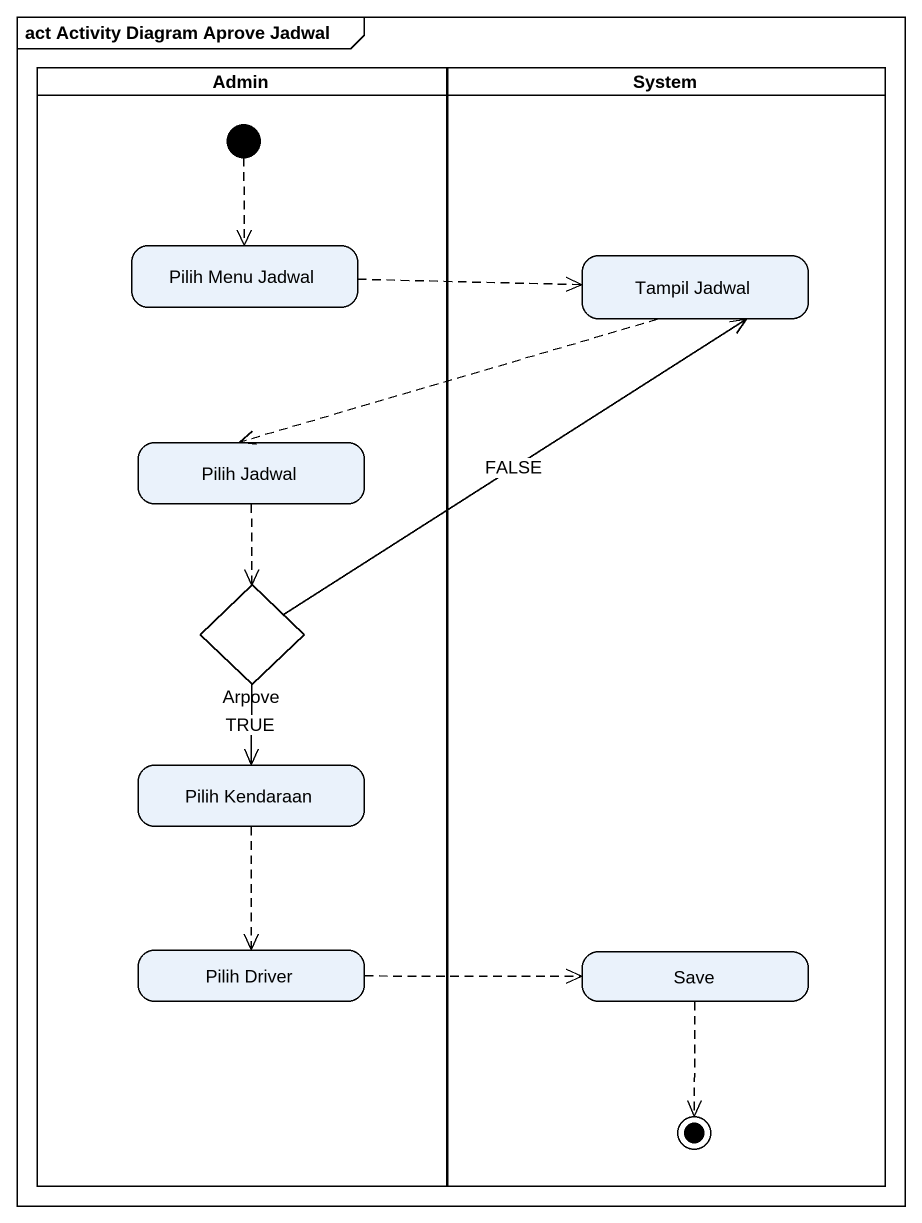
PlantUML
@startuml
mainframe act Activity Diagram Aprove Jadwal
hide empty description
state Admin <<partition>> {
  state "Pilih Menu Jadwal" as Pilih_Menu_Jadwal
  state "Pilih Jadwal" as Pilih_Jadwal
  state Arpove <<choice>>
  state "Pilih Kendaraan" as Pilih_Kendaraan
  state "Pilih Driver" as Pilih_Driver
  [*] -[dashed]-> Pilih_Menu_Jadwal
}
state System <<partition>> {
  state "Tampil Jadwal" as Tampil_Jadwal
  state Save
  Save -[dashed]-> [*]
}
Pilih_Menu_Jadwal -right[dashed]-> Tampil_Jadwal
Tampil_Jadwal -left[dashed]-> Pilih_Jadwal
Pilih_Jadwal -[dashed]-> Arpove
Arpove -up-> Tampil_Jadwal : FALSE
Arpove --> Pilih_Kendaraan : TRUE
Pilih_Kendaraan -[dashed]-> Pilih_Driver
Pilih_Driver -right[dashed]-> Save
@enduml
